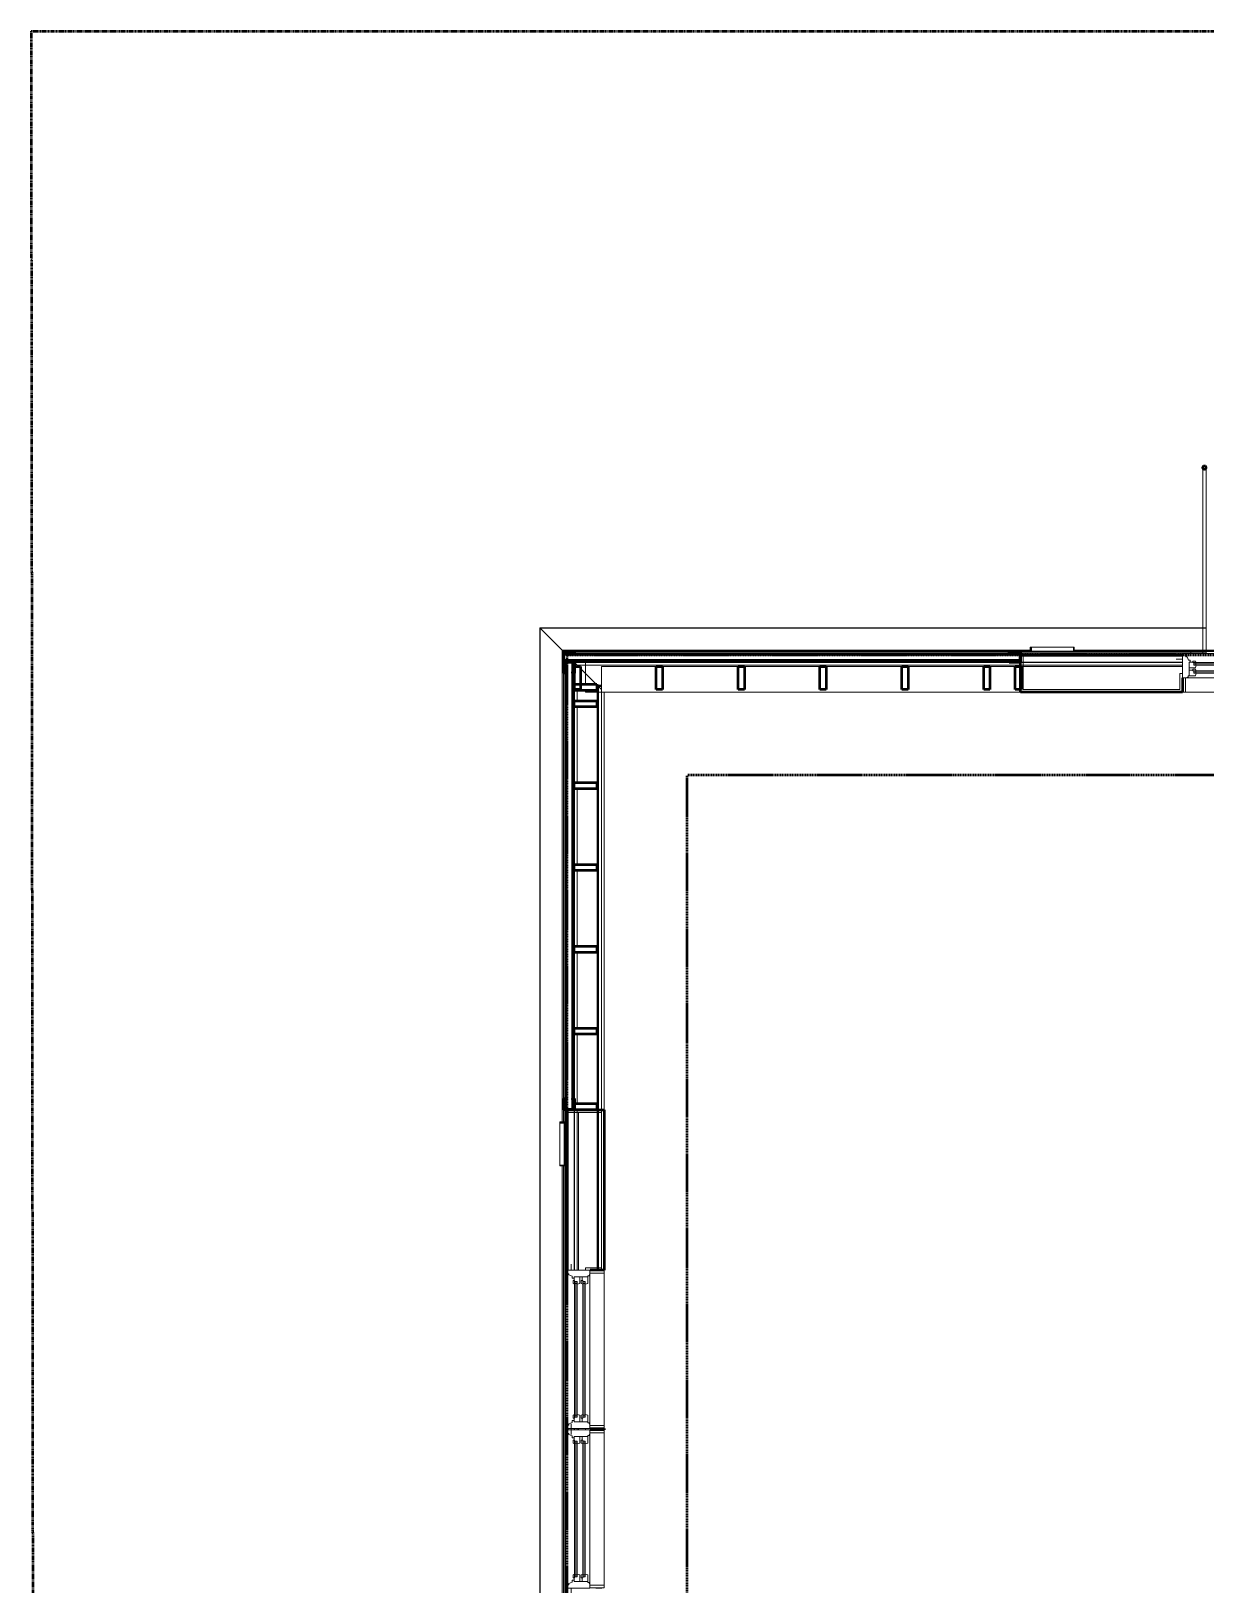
# Model space of a CAD drawing. Header units: inches. Extents: x -4235 to -464, y 9767 to 12347.
# Drawn here: x -3989.6 to -3707.1, y 11894.9 to 12268.7 of the extents above; entities that cross this region are included whole.
import ezdxf

# ---------------------------------------------------------------- set-up
doc = ezdxf.new("R2010")
doc.units = ezdxf.units.IN
doc.header["$MEASUREMENT"] = 0
doc.linetypes.add('Dash 1_16_', pattern=[0.125, 0.0625, -0.0625])
doc.linetypes.add('Double Dash 3_8_', pattern=[1, 0.375, -0.125, 0.125, -0.125, 0.125, -0.125])
for name, color, linetype, lineweight in [('A-GENM', 5, 'Continuous', 9), ('A-GLAZ-1', 151, 'Continuous', 9), ('A-GLAZ-2', 151, 'Continuous', 20), ('A-GLAZ-CWMG', 51, 'Continuous', 9), ('A-GLAZ-CWMG-1', 51, 'Continuous', 50), ('A-ROOF-1', 132, 'Continuous', 9), ('A-WALL', 113, 'Continuous', 13), ('A-WALL-5', 113, 'Continuous', 9), ('A-WALL-6', 113, 'Continuous', 50), ('C-PROP-LINE', 91, 'Double Dash 3_8_', 50), ('C-PROP-LINE-1', 91, 'Dash 1_16_', 50)]:
    doc.layers.add(name, color=color, linetype=linetype, lineweight=lineweight)

# ---------------------------------------------------------------- blocks, each defined once
blk = doc.blocks.new('Basic Wall _ EXT - FIBER CEMENT - LARGE - ___-2162455-BACKGROUND - RCP - 3RD FLOOR')
at = {"layer": 'A-WALL-5'}
for p, q in [((-3749.37, 12119.8), (-3861.93, 12119.8)), ((-3861.9, 12119.77), (-3861.88, 12119.74)), ((-3861.9, 12119.77), (-3861.9, 12119.77)), ((-3861.86, 12119.72), (-3861.88, 12119.75)), ((-3861.63, 12119.5), (-3861.74, 12119.61)), ((-3861.74, 12119.61), (-3861.59, 12119.46)), ((-3861.62, 12119.48), (-3861.74, 12119.61)), ((-3861.74, 12119.61), (-3861.6, 12119.46)), ((-2177.12, 12119.5), (-3861.63, 12119.5)), ((-2177.12, 12119.5), (-3861.63, 12119.5)), ((-3861.59, 12119.46), (-3861.62, 12119.48)), ((-2177.12, 12119.48), (-3861.62, 12119.48)), ((-2177.12, 12119.46), (-3861.6, 12119.46)), ((-2177.12, 12119.46), (-3861.6, 12119.46)), ((-3861.47, 12119.33), (-3861.59, 12119.46)), ((-3861.59, 12119.46), (-3861.47, 12119.33)), ((-2177.12, 12119.46), (-3861.59, 12119.46)), ((-3860.97, 12118.84), (-3861.41, 12119.28)), ((-3861.41, 12119.28), (-3860.97, 12118.84)), ((-3859.34, 12117.21), (-3859.4, 12117.26)), ((-3859.4, 12117.26), (-3859.16, 12117.03)), ((-3859.16, 12117.03), (-3859.34, 12117.21)), ((-2066.71, 12119.8), (-3738.82, 12119.8)), ((-3859.04, 12116.9), (-3859.1, 12116.97)), ((-3859.1, 12116.97), (-3859.04, 12116.9)), ((-3754.46, 12116.87), (-3858.91, 12116.87)), ((-3754.46, 12116.87), (-3858.91, 12116.87)), ((-3858.91, 12116.84), (-3754.46, 12116.84)), ((-3754.46, 12116.84), (-3858.91, 12116.84)), ((-3712.75, 12116.87), (-3751.71, 12116.87)), ((-3712.75, 12116.87), (-3751.71, 12116.87)), ((-3751.71, 12116.84), (-3751.09, 12116.84)), ((-3751.09, 12116.84), (-3751.71, 12116.84)), ((-3751.09, 12116.84), (-3712.75, 12116.84)), ((-3712.75, 12116.84), (-3751.09, 12116.84))]:
    blk.add_line(p, q, dxfattribs=at)
at = {"layer": 'A-WALL-5', "flags": 128}
for points in [[(-3861.91, 12119.78), (-3861.92, 12119.79), (-3861.93, 12119.8), (-3861.93, 12119.8)], [(-3861.93, 12119.8), (-3861.93, 12119.8), (-3861.93, 12119.79), (-3861.92, 12119.78), (-3861.9, 12119.77)], [(-3861.88, 12119.75), (-3861.89, 12119.76), (-3861.9, 12119.76), (-3861.9, 12119.77), (-3861.9, 12119.77)], [(-3861.9, 12119.77), (-3861.9, 12119.76), (-3861.89, 12119.75)], [(-3861.88, 12119.74), (-3861.86, 12119.72), (-3861.83, 12119.7), (-3861.81, 12119.67), (-3861.78, 12119.65), (-3861.76, 12119.63), (-3861.74, 12119.61)], [(-3861.77, 12119.63), (-3861.78, 12119.65), (-3861.79, 12119.66), (-3861.81, 12119.68), (-3861.83, 12119.69), (-3861.84, 12119.71), (-3861.86, 12119.72)]]:
    blk.add_lwpolyline(points, dxfattribs=at)
blk = doc.blocks.new('Basic Wall _ EXT - FIBER CEMENT - SMALL - ___-2145929-BACKGROUND - RCP - 3RD FLOOR')
at = {"layer": 'A-WALL-5'}
for p, q in [((-3867.21, 12125.07), (-3867.29, 12125.15)), ((-3707.85, 12125.15), (-3867.29, 12125.15)), ((-3707.85, 12125.15), (-3867.29, 12125.15)), ((-3861.93, 12119.79), (-3867.21, 12125.07)), ((-3867.21, 12125.07), (-3861.93, 12119.79)), ((-3867.21, 12125.07), (-3707.85, 12125.07)), ((-3707.85, 12125.07), (-3867.21, 12125.07)), ((-3707.74, 12125.15), (-3707.79, 12125.15)), ((-3707.74, 12125.15), (-3707.79, 12125.15)), ((-3707.79, 12125.07), (-3707.74, 12125.07)), ((-3707.74, 12125.07), (-3707.79, 12125.07)), ((-3707.67, 12125.15), (-3707.73, 12125.15)), ((-3707.67, 12125.15), (-3707.73, 12125.15)), ((-3707.73, 12125.07), (-3707.67, 12125.07)), ((-3707.67, 12125.07), (-3707.73, 12125.07)), ((-3707.58, 12125.15), (-3707.65, 12125.15)), ((-3707.58, 12125.15), (-3707.65, 12125.15)), ((-3707.65, 12125.07), (-3707.58, 12125.07)), ((-3707.58, 12125.07), (-3707.65, 12125.07)), ((-3707.48, 12125.15), (-3707.56, 12125.15)), ((-3707.48, 12125.15), (-3707.56, 12125.15)), ((-3707.56, 12125.07), (-3707.48, 12125.07)), ((-3707.48, 12125.07), (-3707.56, 12125.07)), ((-3707.39, 12125.15), (-3707.47, 12125.15)), ((-3707.39, 12125.15), (-3707.47, 12125.15)), ((-3707.47, 12125.07), (-3707.39, 12125.07)), ((-3707.39, 12125.07), (-3707.47, 12125.07)), ((-3707.3, 12125.15), (-3707.37, 12125.15)), ((-3707.3, 12125.15), (-3707.37, 12125.15)), ((-3707.37, 12125.07), (-3707.3, 12125.07)), ((-3707.3, 12125.07), (-3707.37, 12125.07)), ((-3707.22, 12125.15), (-3707.28, 12125.15)), ((-3707.22, 12125.15), (-3707.28, 12125.15)), ((-3707.28, 12125.07), (-3707.22, 12125.07)), ((-3707.22, 12125.07), (-3707.28, 12125.07)), ((-3707.16, 12125.15), (-3707.21, 12125.15)), ((-3707.16, 12125.15), (-3707.21, 12125.15)), ((-3707.21, 12125.07), (-3707.16, 12125.07)), ((-3707.16, 12125.07), (-3707.21, 12125.07)), ((-3861.6, 12119.46), (-3861.74, 12119.61)), ((-3861.74, 12119.61), (-3861.6, 12119.46)), ((-3861.47, 12119.33), (-3861.59, 12119.46)), ((-3861.59, 12119.46), (-3861.47, 12119.33)), ((-3861.25, 12119.12), (-3861.41, 12119.28)), ((-3861.41, 12119.28), (-3861.25, 12119.12)), ((-3860.97, 12118.84), (-3861.25, 12119.12)), ((-3861.25, 12119.12), (-3860.97, 12118.84)), ((-3860.97, 12118.84), (-3861.25, 12119.12)), ((-3861.25, 12119.12), (-3861.19, 12119.05)), ((-3858.97, 12119.12), (-3861.25, 12119.12)), ((-3861.19, 12119.05), (-3860.97, 12118.84)), ((-3858.97, 12119.05), (-3861.19, 12119.05)), ((-3859.2, 12117.07), (-3859.4, 12117.26)), ((-3859.4, 12117.26), (-3859.2, 12117.07)), ((-3859.29, 12117.15), (-3859.4, 12117.26)), ((-3859.4, 12117.26), (-3859.34, 12117.21)), ((-3859.34, 12117.21), (-3859.28, 12117.14)), ((-3859.28, 12117.14), (-3859.2, 12117.07)), ((-3754.46, 12119.12), (-3858.91, 12119.12)), ((-3754.46, 12119.05), (-3858.91, 12119.05)), ((-3751.77, 12119.12), (-3754.4, 12119.12)), ((-3751.77, 12119.05), (-3754.4, 12119.05)), ((-3710.73, 12119.12), (-3751.72, 12119.12)), ((-3710.73, 12119.05), (-3751.72, 12119.05)), ((-3712.75, 12118.67), (-3751.71, 12118.67)), ((-3712.75, 12118.59), (-3751.71, 12118.59)), ((-3712.75, 12118.59), (-3751.71, 12118.59)), ((-3710.63, 12119.12), (-3710.73, 12119.12)), ((-3710.64, 12119.05), (-3710.73, 12119.05)), ((-3707.85, 12119.12), (-3710.62, 12119.12)), ((-3707.85, 12119.05), (-3710.62, 12119.05)), ((-3707.74, 12119.12), (-3707.8, 12119.12)), ((-3707.74, 12119.05), (-3707.8, 12119.05)), ((-3707.66, 12119.12), (-3707.74, 12119.12)), ((-3707.66, 12119.05), (-3707.74, 12119.05)), ((-3707.61, 12119.12), (-3707.66, 12119.12)), ((-3707.57, 12119.05), (-3707.63, 12119.05)), ((-3707.48, 12119.12), (-3707.57, 12119.12)), ((-3707.48, 12119.05), (-3707.57, 12119.05)), ((-3707.38, 12119.12), (-3707.47, 12119.12)), ((-3707.38, 12119.05), (-3707.47, 12119.05)), ((-3707.29, 12119.12), (-3707.38, 12119.12)), ((-3707.29, 12119.05), (-3707.38, 12119.05)), ((-3707.21, 12119.12), (-3707.29, 12119.12)), ((-3707.21, 12119.05), (-3707.29, 12119.05)), ((-3707.15, 12119.12), (-3707.21, 12119.12)), ((-3707.15, 12119.05), (-3707.21, 12119.05)), ((-3859.04, 12116.9), (-3859.1, 12116.97)), ((-3859.1, 12116.97), (-3859.04, 12116.9)), ((-3858.3, 12116.17), (-3858.97, 12116.84)), ((-3858.97, 12116.84), (-3858.3, 12116.17)), ((-3857.97, 12115.84), (-3858.3, 12116.17)), ((-3858.3, 12116.17), (-3857.97, 12115.84)), ((-3738.57, 12116.17), (-3858.3, 12116.17)), ((-3738.57, 12116.17), (-3858.3, 12116.17)), ((-3853.72, 12111.59), (-3857.47, 12115.34)), ((-3857.47, 12115.34), (-3853.72, 12111.59)), ((-3712.75, 12116.17), (-3738.56, 12116.17)), ((-3712.75, 12116.17), (-3738.56, 12116.17)), ((-3853.48, 12111.34), (-3853.54, 12111.4)), ((-3853.54, 12111.4), (-3853.48, 12111.34)), ((-3853.4, 12111.26), (-3853.48, 12111.34)), ((-3853.48, 12111.34), (-3853.4, 12111.26)), ((-3853.4, 12111.26), (-3853.48, 12111.34)), ((-3852.47, 12111.34), (-3853.48, 12111.34)), ((-3852.47, 12111.34), (-3853.48, 12111.34)), ((-3853.2, 12111.06), (-3853.4, 12111.26)), ((-3853.4, 12111.26), (-3853.2, 12111.06)), ((-3853.4, 12111.26), (-3853.2, 12111.06)), ((-3853.2, 12111.06), (-3853.4, 12111.26)), ((-3852.47, 12111.26), (-3853.4, 12111.26)), ((-3852.47, 12111.26), (-3853.4, 12111.26)), ((-3852.47, 12110.34), (-3853.2, 12111.06)), ((-3853.2, 12111.06), (-3852.47, 12110.34)), ((-3853.2, 12111.06), (-3852.47, 12110.34)), ((-3852.47, 12110.34), (-3853.2, 12111.06)), ((-3853.2, 12111.06), (-3852.47, 12111.06)), ((-3852.47, 12111.06), (-3853.2, 12111.06))]:
    blk.add_line(p, q, dxfattribs=at)
blk = doc.blocks.new('Basic Wall _ EXT - FIBER CEMENT - LARGE - ___-2162461-BACKGROUND - RCP - 3RD FLOOR')
at = {"layer": 'A-WALL-5'}
for p, q in [((-3861.93, 12119.8), (-3861.93, 12006.32)), ((-3861.93, 12119.8), (-3861.92, 12119.79)), ((-3861.93, 12119.8), (-3861.93, 12119.8)), ((-3861.92, 12119.79), (-3861.91, 12119.78)), ((-3861.9, 12119.77), (-3861.9, 12119.77)), ((-3861.88, 12119.74), (-3861.9, 12119.77)), ((-3861.88, 12119.75), (-3861.86, 12119.72)), ((-3861.79, 12119.66), (-3861.78, 12119.65)), ((-3861.78, 12119.65), (-3861.77, 12119.63)), ((-3861.6, 12119.46), (-3861.74, 12119.61)), ((-3861.74, 12119.61), (-3861.62, 12119.48)), ((-3861.59, 12119.46), (-3861.74, 12119.61)), ((-3861.74, 12119.61), (-3861.63, 12119.5)), ((-3861.63, 12119.5), (-3861.63, 12119.34)), ((-3861.63, 12119.5), (-3861.63, 12119.34)), ((-3861.62, 12119.48), (-3861.59, 12119.46)), ((-3861.62, 12119.48), (-3861.62, 12119.34)), ((-3861.6, 12119.46), (-3861.6, 12119.34)), ((-3861.6, 12119.46), (-3861.6, 12119.34)), ((-3861.47, 12119.33), (-3861.59, 12119.46)), ((-3861.59, 12119.46), (-3861.47, 12119.33)), ((-3861.59, 12119.46), (-3861.59, 12119.34)), ((-3861.59, 12119.28), (-3861.59, 12118.84)), ((-3861.59, 12117.26), (-3861.59, 12116.9)), ((-3860.97, 12118.84), (-3861.41, 12119.28)), ((-3861.41, 12119.28), (-3860.97, 12118.84)), ((-3859.16, 12117.03), (-3859.4, 12117.26)), ((-3859.4, 12117.26), (-3859.34, 12117.21)), ((-3859.34, 12117.21), (-3859.16, 12117.03)), ((-3861.63, 12116.84), (-3861.63, 12006.32)), ((-3861.63, 12116.84), (-3861.63, 12006.32)), ((-3861.62, 12116.84), (-3861.62, 12006.32)), ((-3861.6, 12116.84), (-3861.6, 12006.32)), ((-3861.6, 12116.84), (-3861.6, 12006.32)), ((-3861.59, 12116.84), (-3861.59, 12006.32)), ((-3859.04, 12116.9), (-3859.1, 12116.97)), ((-3859.1, 12116.97), (-3859.04, 12116.9)), ((-3859, 12114.28), (-3859, 12111.59)), ((-3859, 12114.28), (-3859, 12111.59)), ((-3858.97, 12114.28), (-3858.97, 12111.59)), ((-3859, 12110.09), (-3859, 12107.62)), ((-3859, 12110.09), (-3859, 12107.62)), ((-3858.97, 12107.62), (-3858.97, 12110.09)), ((-3858.97, 12110.09), (-3858.97, 12107.62)), ((-3859, 12106.12), (-3859, 12087.94)), ((-3859, 12106.12), (-3859, 12087.94)), ((-3858.97, 12087.94), (-3858.97, 12106.12)), ((-3858.97, 12106.12), (-3858.97, 12087.94)), ((-3859, 12086.44), (-3859, 12068.25)), ((-3859, 12086.44), (-3859, 12068.25)), ((-3858.97, 12068.25), (-3858.97, 12086.44)), ((-3858.97, 12086.44), (-3858.97, 12068.25)), ((-3859, 12066.75), (-3859, 12048.57)), ((-3859, 12066.75), (-3859, 12048.57)), ((-3858.97, 12048.57), (-3858.97, 12066.75)), ((-3858.97, 12066.75), (-3858.97, 12048.57)), ((-3859, 12047.07), (-3859, 12028.89)), ((-3859, 12047.07), (-3859, 12028.89)), ((-3858.97, 12028.89), (-3858.97, 12047.07)), ((-3858.97, 12047.07), (-3858.97, 12028.89)), ((-3859, 12027.39), (-3859, 12011.95)), ((-3859, 12027.39), (-3859, 12011.95)), ((-3858.97, 12011.95), (-3858.97, 12027.39)), ((-3858.97, 12027.39), (-3858.97, 12011.95)), ((-3859, 12009.2), (-3859, 11970.61)), ((-3859, 12009.2), (-3859, 11970.61)), ((-3858.97, 12008.58), (-3858.97, 12009.2)), ((-3858.97, 12009.2), (-3858.97, 12008.58)), ((-3858.97, 11970.61), (-3858.97, 12008.58)), ((-3858.97, 12008.58), (-3858.97, 11970.61)), ((-3861.93, 11995.77), (-3861.93, 9978.98)), ((-3861.63, 11995.77), (-3861.63, 9981.75)), ((-3861.63, 11995.77), (-3861.63, 9981.75)), ((-3861.62, 11995.77), (-3861.62, 9981.75)), ((-3861.6, 11995.77), (-3861.6, 9981.75)), ((-3861.6, 11995.77), (-3861.6, 9981.75)), ((-3861.59, 11995.77), (-3861.59, 9981.75)), ((-3859, 11932.59), (-3859, 11932.22)), ((-3859, 11932.59), (-3859, 11932.22)), ((-3858.97, 11932.21), (-3858.97, 11932.59)), ((-3858.97, 11932.59), (-3858.97, 11932.21))]:
    blk.add_line(p, q, dxfattribs=at)
at = {"layer": 'A-WALL-5', "flags": 128}
for points in [[(-3861.9, 12119.77), (-3861.92, 12119.78), (-3861.93, 12119.79), (-3861.93, 12119.8), (-3861.93, 12119.8)], [(-3861.9, 12119.77), (-3861.9, 12119.77), (-3861.9, 12119.76), (-3861.89, 12119.76), (-3861.88, 12119.75)], [(-3861.89, 12119.75), (-3861.9, 12119.76), (-3861.9, 12119.77)], [(-3861.74, 12119.61), (-3861.76, 12119.63), (-3861.78, 12119.65), (-3861.81, 12119.67), (-3861.83, 12119.7), (-3861.86, 12119.72), (-3861.88, 12119.74)], [(-3861.86, 12119.72), (-3861.84, 12119.71), (-3861.83, 12119.69), (-3861.81, 12119.68), (-3861.79, 12119.66)]]:
    blk.add_lwpolyline(points, dxfattribs=at)
blk = doc.blocks.new('Basic Wall _ EXT - FIBER CEMENT - SMALL - ___-2145935-BACKGROUND - RCP - 3RD FLOOR')
at = {"layer": 'A-WALL-5'}
for p, q in [((-3867.29, 12125.15), (-3867.21, 12125.07)), ((-3867.29, 12125.15), (-3867.29, 11657.73)), ((-3867.29, 12125.15), (-3867.29, 11657.73)), ((-3861.93, 12119.79), (-3867.21, 12125.07)), ((-3867.21, 12125.07), (-3861.93, 12119.79)), ((-3867.21, 11657.73), (-3867.21, 12125.07)), ((-3867.21, 12125.07), (-3867.21, 11657.73)), ((-3861.6, 12119.46), (-3861.74, 12119.61)), ((-3861.74, 12119.61), (-3861.6, 12119.46)), ((-3861.47, 12119.33), (-3861.59, 12119.46)), ((-3861.59, 12119.46), (-3861.47, 12119.33)), ((-3861.25, 12119.12), (-3861.41, 12119.28)), ((-3861.41, 12119.28), (-3861.25, 12119.12)), ((-3860.97, 12118.84), (-3861.25, 12119.12)), ((-3861.25, 12119.12), (-3860.97, 12118.84)), ((-3861.19, 12119.05), (-3861.25, 12119.12)), ((-3861.25, 12119.12), (-3860.97, 12118.84)), ((-3861.25, 12119.12), (-3861.25, 12118.84)), ((-3861.25, 12117.26), (-3861.25, 12117.02)), ((-3860.97, 12118.84), (-3861.19, 12119.05)), ((-3861.19, 12119.05), (-3861.19, 12118.84)), ((-3861.19, 12117.26), (-3861.19, 12117.02)), ((-3860.81, 12117.26), (-3860.81, 12117.03)), ((-3860.73, 12117.26), (-3860.73, 12117.03)), ((-3860.73, 12117.26), (-3860.73, 12117.03)), ((-3859.2, 12117.07), (-3859.4, 12117.26)), ((-3859.4, 12117.26), (-3859.2, 12117.07)), ((-3859.34, 12117.21), (-3859.4, 12117.26)), ((-3859.4, 12117.26), (-3859.29, 12117.15)), ((-3861.25, 12116.96), (-3861.25, 12116.9)), ((-3861.25, 12116.84), (-3861.25, 12114.34)), ((-3861.25, 12114.28), (-3861.25, 12011.95)), ((-3861.19, 12116.96), (-3861.19, 12116.9)), ((-3861.19, 12116.84), (-3861.19, 12114.34)), ((-3861.19, 12114.28), (-3861.19, 12011.95)), ((-3859.04, 12116.9), (-3859.1, 12116.97)), ((-3859.1, 12116.97), (-3859.04, 12116.9)), ((-3858.3, 12116.17), (-3858.97, 12116.84)), ((-3858.97, 12116.84), (-3858.3, 12116.17)), ((-3857.97, 12115.84), (-3858.3, 12116.17)), ((-3858.3, 12116.17), (-3857.97, 12115.84)), ((-3858.3, 12116.17), (-3858.3, 12115.84)), ((-3858.3, 12116.17), (-3858.3, 12115.84)), ((-3853.72, 12111.59), (-3857.47, 12115.34)), ((-3857.47, 12115.34), (-3853.72, 12111.59)), ((-3858.3, 12110.09), (-3858.3, 12107.62)), ((-3858.3, 12110.09), (-3858.3, 12107.62)), ((-3853.48, 12111.34), (-3853.54, 12111.4)), ((-3853.54, 12111.4), (-3853.48, 12111.34)), ((-3853.4, 12111.26), (-3853.48, 12111.34)), ((-3853.48, 12111.34), (-3853.4, 12111.26)), ((-3853.48, 12111.34), (-3853.4, 12111.26)), ((-3853.48, 12111.34), (-3853.48, 11970.61)), ((-3853.48, 12111.34), (-3853.48, 11970.61)), ((-3853.2, 12111.06), (-3853.4, 12111.26)), ((-3853.4, 12111.26), (-3853.2, 12111.06)), ((-3853.4, 12111.26), (-3853.2, 12111.06)), ((-3853.2, 12111.06), (-3853.4, 12111.26)), ((-3853.4, 12111.26), (-3853.4, 11970.61)), ((-3853.4, 12111.26), (-3853.4, 11970.61)), ((-3852.47, 12110.34), (-3853.2, 12111.06)), ((-3853.2, 12111.06), (-3852.47, 12110.34)), ((-3853.2, 12111.06), (-3852.47, 12110.34)), ((-3852.47, 12110.34), (-3853.2, 12111.06)), ((-3853.2, 11970.61), (-3853.2, 12111.06)), ((-3853.2, 12111.06), (-3853.2, 11970.61)), ((-3858.3, 12106.12), (-3858.3, 12087.94)), ((-3858.3, 12106.12), (-3858.3, 12087.94)), ((-3858.3, 12086.44), (-3858.3, 12068.25)), ((-3858.3, 12086.44), (-3858.3, 12068.25)), ((-3858.3, 12066.75), (-3858.3, 12048.57)), ((-3858.3, 12066.75), (-3858.3, 12048.57)), ((-3858.3, 12047.07), (-3858.3, 12028.89)), ((-3858.3, 12047.07), (-3858.3, 12028.89)), ((-3858.3, 12027.39), (-3858.3, 12010.7)), ((-3858.3, 12027.39), (-3858.3, 12010.7)), ((-3861.25, 12011.89), (-3861.25, 12009.26)), ((-3861.25, 12009.21), (-3861.25, 11673.98)), ((-3861.19, 12011.89), (-3861.19, 12009.26)), ((-3861.19, 12009.21), (-3861.19, 11673.98)), ((-3860.81, 12009.2), (-3860.81, 11970.61)), ((-3860.73, 12009.2), (-3860.73, 11970.61)), ((-3860.73, 12009.2), (-3860.73, 11970.61)), ((-3858.3, 12009.2), (-3858.3, 11970.61)), ((-3858.3, 12009.2), (-3858.3, 11970.61)), ((-3860.81, 11932.59), (-3860.81, 11932.21)), ((-3860.73, 11932.59), (-3860.73, 11932.21)), ((-3860.73, 11932.59), (-3860.73, 11932.21)), ((-3858.3, 11932.59), (-3858.3, 11932.21)), ((-3858.3, 11932.59), (-3858.3, 11932.21)), ((-3853.48, 11932.59), (-3853.48, 11932.21)), ((-3853.48, 11932.59), (-3853.48, 11932.21)), ((-3853.4, 11932.59), (-3853.4, 11932.21)), ((-3853.4, 11932.59), (-3853.4, 11932.21)), ((-3853.2, 11932.21), (-3853.2, 11932.59)), ((-3853.2, 11932.59), (-3853.2, 11932.21))]:
    blk.add_line(p, q, dxfattribs=at)
at = {"layer": 'A-WALL-5', "flags": 128}
blk.add_lwpolyline([(-3859.2, 12117.07), (-3859.28, 12117.14), (-3859.34, 12117.21)], dxfattribs=at)
blk = doc.blocks.new('Window-Double_Hung-Andersen-400_Series-Tilt_Wash - DOUBLE HUNG - COTTAGE - 3RD FLOOR-2888547-BACKGROUND - RCP - 3RD FLOOR')
at = {"layer": 'A-GLAZ-1'}
for p, q in [((-19.01, 3.94), (-19.01, 2.44)), ((-18.95, 3.94), (-19.01, 3.94)), ((-18.95, 4.44), (18.95, 4.44)), ((-18.95, 1.06), (-18.95, 4.44)), ((-18.32, 1.06), (-18.32, 4.44)), ((18.32, 1.06), (18.32, 4.44)), ((18.95, 4.44), (18.95, 1.06)), ((19.01, 3.94), (18.95, 3.94)), ((19.01, 2.44), (19.01, 3.94)), ((-18.95, 2.44), (-19.01, 2.44)), ((18.95, 1.06), (-18.95, 1.06)), ((19.01, 2.44), (18.95, 2.44)), ((-16.29, -0.19), (-15.7, -0.19)), ((-16.29, -0.56), (-15.7, -0.56)), ((-16.29, -2.13), (-15.7, -2.13)), ((-16.29, -2.5), (-15.7, -2.5)), ((-15.82, -0.56), (-15.82, -0.19)), ((-15.82, -2.5), (-15.82, -2.13)), ((-15.7, -0.06), (15.7, -0.06)), ((-15.7, -0.19), (15.7, -0.19)), ((-15.7, -0.56), (15.7, -0.56)), ((-15.7, -0.69), (15.7, -0.69)), ((-15.7, -2), (15.7, -2)), ((-15.7, -2.13), (15.7, -2.13)), ((-15.7, -2.5), (15.7, -2.5)), ((-15.7, -2.63), (15.7, -2.63)), ((16.29, -0.19), (15.7, -0.19)), ((16.29, -0.56), (15.7, -0.56)), ((16.29, -2.13), (15.7, -2.13)), ((16.29, -2.5), (15.7, -2.5)), ((15.82, -0.56), (15.82, -0.19)), ((15.82, -2.5), (15.82, -2.13))]:
    blk.add_line(p, q, dxfattribs=at)
at = {"layer": 'A-GLAZ-2'}
for p, q in [((-19.01, 1.06), (19.01, 1.06)), ((-19.01, -4.81), (-19.01, 1.06)), ((-17.67, 0.78), (-18, 1.06)), ((-17.67, 0.78), (-17.67, 0.56)), ((-17.67, 0.56), (-15.86, 0.56)), ((-17.42, -2.75), (-17.42, 0.56)), ((-15.86, 0.56), (-15.7, -0.06)), ((15.86, 0.56), (15.7, -0.06)), ((17.67, 0.56), (15.86, 0.56)), ((17.42, -2.75), (17.42, 0.56)), ((17.67, 0.78), (18, 1.06)), ((17.67, 0.78), (17.67, 0.56)), ((19.01, 1.06), (19.01, -4.81)), ((-19.01, -3.44), (-20.15, -3.44)), ((-17.92, -4), (-17.61, -3.19)), ((-17.61, -3.19), (-17.14, -3.19)), ((-17.42, -0.81), (-16.57, -0.81)), ((-17.42, -1.37), (-15.86, -1.37)), ((-17.42, -2.75), (-16.57, -2.75)), ((-17.14, -3.19), (-17.14, -2.75)), ((-16.57, -0.69), (-16.57, -1.03)), ((-15.7, -0.69), (-16.57, -0.69)), ((-15.86, -1.03), (-16.57, -1.03)), ((-16.57, -2.63), (-16.57, -2.97)), ((-15.7, -2.63), (-16.57, -2.63)), ((-15.86, -2.97), (-16.57, -2.97)), ((-16.29, -0.69), (-16.29, -0.06)), ((-15.7, -0.06), (-16.29, -0.06)), ((-16.29, -2.63), (-16.29, -2)), ((-15.7, -2), (-16.29, -2)), ((-15.86, -1.03), (-15.7, -0.69)), ((-15.86, -1.37), (-15.7, -2)), ((-15.86, -2.97), (-15.7, -2.63)), ((15.7, -0.06), (16.29, -0.06)), ((15.86, -1.03), (15.7, -0.69)), ((15.7, -0.69), (16.57, -0.69)), ((15.86, -1.37), (15.7, -2)), ((15.7, -2), (16.29, -2)), ((15.86, -2.97), (15.7, -2.63)), ((15.7, -2.63), (16.57, -2.63)), ((15.86, -1.03), (16.57, -1.03)), ((17.42, -1.37), (15.86, -1.37)), ((15.86, -2.97), (16.57, -2.97)), ((16.29, -0.69), (16.29, -0.06)), ((16.29, -2.63), (16.29, -2)), ((16.57, -0.69), (16.57, -1.03)), ((17.42, -0.81), (16.57, -0.81)), ((16.57, -2.63), (16.57, -2.97)), ((17.42, -2.75), (16.57, -2.75)), ((17.14, -3.19), (17.14, -2.75)), ((17.61, -3.19), (17.14, -3.19)), ((17.92, -4), (17.61, -3.19)), ((19.01, -3.44), (20.51, -3.44)), ((19.01, -4.81), (-19.01, -4.81)), ((-18.2, -4), (-17.92, -4)), ((-18.2, -4.81), (-18.2, -4)), ((18.2, -4), (17.92, -4)), ((18.2, -4.81), (18.2, -4))]:
    blk.add_line(p, q, dxfattribs=at)
blk = doc.blocks.new('Rectangular Mullion - Profile_Polycarbonate_Upper and left-2704914-BACKGROUND - RCP - 3RD FLOOR')
at = {"layer": 'A-GLAZ-CWMG-1'}
for p, q in [((0, 1.21), (-2.75, 1.21)), ((-2.75, 1.21), (-2.75, 0.79)), ((-2.75, 0.79), (-2.5, 0.79)), ((-2.69, 0.85), (-2.69, 1.15)), ((-2.69, 1.15), (-0.06, 1.15)), ((-2.5, 0.85), (-2.69, 0.85)), ((-2.5, 0.79), (-2.5, 0.85)), ((-0.06, 1.15), (-0.06, -1.22)), ((0, -1.29), (0, 1.21)), ((-2.5, -0.79), (-2.75, -0.79)), ((-2.75, -0.79), (-2.75, -1.29)), ((-2.75, -1.29), (0, -1.29)), ((-2.69, -1.22), (-2.69, -0.85)), ((-2.69, -0.85), (-2.5, -0.85)), ((-0.06, -1.22), (-2.69, -1.22)), ((-2.5, -0.85), (-2.5, -0.79))]:
    blk.add_line(p, q, dxfattribs=at)
blk = doc.blocks.new('Rectangular Mullion - Profile_Polycarbonate_right-2704915-BACKGROUND - RCP - 3RD FLOOR')
at = {"layer": 'A-GLAZ-CWMG-1'}
for p, q in [((-2.75, 0.79), (-2.75, 1.21)), ((-2.75, 1.21), (0, 1.21)), ((-2.5, 0.79), (-2.75, 0.79)), ((-0.06, 1.15), (-2.69, 1.15)), ((-2.69, 1.15), (-2.69, 0.85)), ((-2.69, 0.85), (-2.5, 0.85)), ((-2.5, 0.85), (-2.5, 0.79)), ((-0.06, -1.22), (-0.06, 1.15)), ((0, 1.21), (0, -1.29)), ((-2.75, -1.29), (-2.75, -0.79)), ((-2.75, -0.79), (-2.5, -0.79)), ((0, -1.29), (-2.75, -1.29)), ((-2.5, -0.85), (-2.69, -0.85)), ((-2.69, -0.85), (-2.69, -1.22)), ((-2.69, -1.22), (-0.06, -1.22)), ((-2.5, -0.79), (-2.5, -0.85))]:
    blk.add_line(p, q, dxfattribs=at)
blk = doc.blocks.new('Rectangular Mullion - Profile_Polycarbonate_Upper and left-2704980-BACKGROUND - RCP - 3RD FLOOR')
at = {"layer": 'A-GLAZ-CWMG-1'}
for p, q in [((0, 1.29), (-2.75, 1.29)), ((-2.75, 1.29), (-2.75, 0.79)), ((-2.75, 0.79), (-2.5, 0.79)), ((-2.69, 0.85), (-2.69, 1.22)), ((-2.69, 1.22), (-0.06, 1.22)), ((-2.5, 0.85), (-2.69, 0.85)), ((-2.5, 0.79), (-2.5, 0.85)), ((-0.06, 1.22), (-0.06, -1.15)), ((0, -1.21), (0, 1.29)), ((-2.5, -0.79), (-2.75, -0.79)), ((-2.75, -0.79), (-2.75, -1.21)), ((-2.75, -1.21), (0, -1.21)), ((-2.69, -1.15), (-2.69, -0.85)), ((-2.69, -0.85), (-2.5, -0.85)), ((-0.06, -1.15), (-2.69, -1.15)), ((-2.5, -0.85), (-2.5, -0.79))]:
    blk.add_line(p, q, dxfattribs=at)
blk = doc.blocks.new('Rectangular Mullion - Profile_Polycarbonate_right-2704981-BACKGROUND - RCP - 3RD FLOOR')
at = {"layer": 'A-GLAZ-CWMG-1'}
for p, q in [((-2.75, 1.29), (0, 1.29)), ((-2.75, 0.79), (-2.75, 1.29)), ((-2.5, 0.79), (-2.75, 0.79)), ((-0.06, 1.22), (-2.69, 1.22)), ((-2.69, 1.22), (-2.69, 0.85)), ((-2.69, 0.85), (-2.5, 0.85)), ((-2.5, 0.85), (-2.5, 0.79)), ((-0.06, -1.15), (-0.06, 1.22)), ((0, 1.29), (0, -1.21)), ((-2.75, -1.21), (-2.75, -0.79)), ((-2.75, -0.79), (-2.5, -0.79)), ((0, -1.21), (-2.75, -1.21)), ((-2.5, -0.85), (-2.69, -0.85)), ((-2.69, -0.85), (-2.69, -1.15)), ((-2.69, -1.15), (-0.06, -1.15)), ((-2.5, -0.79), (-2.5, -0.85))]:
    blk.add_line(p, q, dxfattribs=at)
blk = doc.blocks.new('Window-Double_Hung-Andersen-400_Series-Tilt_Wash - DOUBLE HUNG - COTTAGE - 3RD FLOOR-2888224-BACKGROUND - RCP - 3RD FLOOR')
at = {"layer": 'A-GLAZ-1'}
for p, q in [((-16.29, 2.5), (-15.7, 2.5)), ((-16.29, 2.12), (-15.7, 2.12)), ((-16.29, 0.56), (-15.7, 0.56)), ((-16.29, 0.19), (-15.7, 0.19)), ((-15.82, 2.5), (-15.82, 2.12)), ((-15.82, 0.56), (-15.82, 0.19)), ((-15.7, 2.63), (15.7, 2.63)), ((-15.7, 2.5), (15.7, 2.5)), ((-15.7, 2.12), (15.7, 2.12)), ((-15.7, 2), (15.7, 2)), ((-15.7, 0.69), (15.7, 0.69)), ((-15.7, 0.56), (15.7, 0.56)), ((-15.7, 0.19), (15.7, 0.19)), ((-15.7, 0.06), (15.7, 0.06)), ((16.29, 2.5), (15.7, 2.5)), ((16.29, 2.12), (15.7, 2.12)), ((16.29, 0.56), (15.7, 0.56)), ((16.29, 0.19), (15.7, 0.19)), ((15.82, 2.5), (15.82, 2.12)), ((15.82, 0.56), (15.82, 0.19)), ((-19.01, -2.44), (-19.01, -3.94)), ((-19.01, -2.44), (-18.95, -2.44)), ((18.95, -1.06), (-18.95, -1.06)), ((-18.95, -1.06), (-18.95, -4.44)), ((-18.32, -1.06), (-18.32, -4.44)), ((18.32, -1.06), (18.32, -4.44)), ((18.95, -4.44), (18.95, -1.06)), ((18.95, -2.44), (19.01, -2.44)), ((19.01, -3.94), (19.01, -2.44)), ((-19.01, -3.94), (-18.95, -3.94)), ((-18.95, -4.44), (18.95, -4.44)), ((18.95, -3.94), (19.01, -3.94))]:
    blk.add_line(p, q, dxfattribs=at)
at = {"layer": 'A-GLAZ-2'}
for p, q in [((19.01, 4.81), (-19.01, 4.81)), ((-19.01, 4.81), (-19.01, -1.06)), ((-18.2, 4.81), (-18.2, 4)), ((-18.2, 4), (-17.92, 4)), ((-17.92, 4), (-17.61, 3.19)), ((17.92, 4), (17.61, 3.19)), ((18.2, 4), (17.92, 4)), ((18.2, 4.81), (18.2, 4)), ((19.01, -1.06), (19.01, 4.81)), ((-19.01, 3.44), (-20.51, 3.44)), ((-17.61, 3.19), (-17.14, 3.19)), ((-17.42, 2.75), (-16.57, 2.75)), ((-17.42, 2.75), (-17.42, -0.56)), ((-17.42, 1.37), (-15.86, 1.37)), ((-17.42, 0.81), (-16.57, 0.81)), ((-17.14, 3.19), (-17.14, 2.75)), ((-15.86, 2.97), (-16.57, 2.97)), ((-16.57, 2.63), (-16.57, 2.97)), ((-15.7, 2.63), (-16.57, 2.63)), ((-15.86, 1.03), (-16.57, 1.03)), ((-16.57, 0.69), (-16.57, 1.03)), ((-15.7, 0.69), (-16.57, 0.69)), ((-16.29, 2.63), (-16.29, 2)), ((-15.7, 2), (-16.29, 2)), ((-16.29, 0.69), (-16.29, 0.06)), ((-15.7, 0.06), (-16.29, 0.06)), ((-15.86, 2.97), (-15.7, 2.63)), ((-15.86, 1.37), (-15.7, 2)), ((-15.86, 1.03), (-15.7, 0.69)), ((-15.86, -0.56), (-15.7, 0.06)), ((15.86, 2.97), (15.7, 2.63)), ((15.7, 2.63), (16.57, 2.63)), ((15.7, 2), (16.29, 2)), ((15.86, 1.37), (15.7, 2)), ((15.86, 1.03), (15.7, 0.69)), ((15.7, 0.69), (16.57, 0.69)), ((15.7, 0.06), (16.29, 0.06)), ((15.86, -0.56), (15.7, 0.06)), ((15.86, 2.97), (16.57, 2.97)), ((17.42, 1.37), (15.86, 1.37)), ((15.86, 1.03), (16.57, 1.03)), ((16.29, 2.63), (16.29, 2)), ((16.29, 0.69), (16.29, 0.06)), ((16.57, 2.63), (16.57, 2.97)), ((17.42, 2.75), (16.57, 2.75)), ((16.57, 0.69), (16.57, 1.03)), ((17.42, 0.81), (16.57, 0.81)), ((17.14, 3.19), (17.14, 2.75)), ((17.61, 3.19), (17.14, 3.19)), ((17.42, 2.75), (17.42, -0.56)), ((19.01, 3.44), (20.51, 3.44)), ((-19.01, -1.06), (19.01, -1.06)), ((-17.67, -0.78), (-18, -1.06)), ((-17.67, -0.78), (-17.67, -0.56)), ((-17.67, -0.56), (-15.86, -0.56)), ((17.67, -0.56), (15.86, -0.56)), ((17.67, -0.78), (17.67, -0.56)), ((17.67, -0.78), (18, -1.06))]:
    blk.add_line(p, q, dxfattribs=at)
blk = doc.blocks.new('Rectangular Mullion - Stud - Vertical-2705138-BACKGROUND - RCP - 3RD FLOOR')
at = {"layer": 'A-GLAZ-CWMG-1'}
for p, q in [((0, 2.75), (-1.5, 2.75)), ((-1.5, 2.75), (-1.5, -2.75)), ((0, -2.75), (0, 2.75)), ((-1.5, -2.75), (0, -2.75))]:
    blk.add_line(p, q, dxfattribs=at)
blk = doc.blocks.new('Rectangular Mullion - Stud - Vertical-2705139-BACKGROUND - RCP - 3RD FLOOR')
at = {"layer": 'A-GLAZ-CWMG-1'}
for p, q in [((-1.5, -2.75), (-1.5, 2.75)), ((-1.5, 2.75), (0, 2.75)), ((0, 2.75), (0, -2.75)), ((0, -2.75), (-1.5, -2.75))]:
    blk.add_line(p, q, dxfattribs=at)
blk = doc.blocks.new('Rectangular Mullion - Stud - Vertical-2705135-BACKGROUND - RCP - 3RD FLOOR')
at = {"layer": 'A-GLAZ-CWMG-1'}
for p, q in [((1.5, 2.75), (0, 2.75)), ((0, 2.75), (0, -2.75)), ((1.5, -2.75), (1.5, 2.75)), ((0, -2.75), (1.5, -2.75))]:
    blk.add_line(p, q, dxfattribs=at)
blk = doc.blocks.new('Rectangular Mullion - Stud - Vertical-2705136-BACKGROUND - RCP - 3RD FLOOR')
at = {"layer": 'A-GLAZ-CWMG-1'}
for p, q in [((1.5, 2.75), (0, 2.75)), ((0, 2.75), (0, -2.75)), ((1.5, -2.75), (1.5, 2.75)), ((0, -2.75), (1.5, -2.75))]:
    blk.add_line(p, q, dxfattribs=at)
blk = doc.blocks.new('Rectangular Mullion - Stud - Vertical-2193585-BACKGROUND - RCP - 3RD FLOOR')
at = {"layer": 'A-GLAZ-CWMG-1'}
for p, q in [((0, 2.75), (-1.5, 2.75)), ((-1.5, 2.75), (-1.5, -2.75)), ((0, -2.75), (0, 2.75)), ((-1.5, -2.75), (0, -2.75))]:
    blk.add_line(p, q, dxfattribs=at)
blk = doc.blocks.new('Rectangular Mullion - Stud - Vertical-1987670-BACKGROUND - RCP - 3RD FLOOR')
at = {"layer": 'A-GLAZ-CWMG-1'}
for p, q in [((-1.5, -2.75), (-1.5, 2.75)), ((-1.5, 2.75), (0, 2.75)), ((0, 2.75), (0, -2.75)), ((0, -2.75), (-1.5, -2.75))]:
    blk.add_line(p, q, dxfattribs=at)
blk = doc.blocks.new('Rectangular Mullion - Stud - Vertical-2193583-BACKGROUND - RCP - 3RD FLOOR')
at = {"layer": 'A-GLAZ-CWMG-1'}
for p, q in [((1.5, 2.75), (0, 2.75)), ((0, 2.75), (0, -2.75)), ((1.5, -2.75), (1.5, 2.75)), ((0, -2.75), (1.5, -2.75))]:
    blk.add_line(p, q, dxfattribs=at)
blk = doc.blocks.new('Rectangular Mullion - Stud - Vertical-2193584-BACKGROUND - RCP - 3RD FLOOR')
at = {"layer": 'A-GLAZ-CWMG-1'}
for p, q in [((1.5, 2.75), (0, 2.75)), ((0, 2.75), (0, -2.75)), ((1.5, -2.75), (1.5, 2.75)), ((0, -2.75), (1.5, -2.75))]:
    blk.add_line(p, q, dxfattribs=at)
blk = doc.blocks.new('Walls 72 - Walls 1-2571864-BACKGROUND - RCP - 3RD FLOOR')
at = {"layer": 'A-WALL-5'}
for p, q in [((-3707.85, 12119.79), (-3707.85, 12163.69)), ((-3707.1, 12163.69), (-3707.1, 12119.79)), ((-3710.73, 12119.46), (-3710.73, 12119.58)), ((-3709.77, 12119.58), (-3710.73, 12119.58)), ((-3710.73, 12119.58), (-3710.62, 12119.58)), ((-3710.73, 12118.96), (-3710.73, 12119.46)), ((-3710.62, 12119.58), (-3709.77, 12119.58)), ((-3709.1, 12119.58), (-3709.77, 12119.58)), ((-3709.77, 12119.58), (-3709.1, 12119.58)), ((-3707.48, 12119.58), (-3709.1, 12119.58)), ((-3709.1, 12119.58), (-3708.32, 12119.58)), ((-3708.32, 12119.58), (-3707.85, 12119.58)), ((-3707.85, 12119.46), (-3707.85, 12119.58)), ((-3707.85, 12118.96), (-3707.85, 12119.46)), ((-3707.8, 12119.58), (-3707.74, 12119.58)), ((-3707.74, 12119.58), (-3707.67, 12119.58)), ((-3707.66, 12119.58), (-3707.58, 12119.58)), ((-3707.57, 12119.58), (-3707.48, 12119.58)), ((-3705.18, 12119.58), (-3707.48, 12119.58)), ((-3707.47, 12119.58), (-3707.38, 12119.58)), ((-3707.38, 12119.58), (-3707.29, 12119.58)), ((-3707.29, 12119.58), (-3707.21, 12119.58)), ((-3707.21, 12119.58), (-3707.15, 12119.58)), ((-3707.1, 12119.58), (-3707.1, 12119.46)), ((-3707.1, 12119.58), (-3705.85, 12119.58)), ((-3707.1, 12119.46), (-3707.1, 12118.96)), ((-3705.85, 12119.58), (-3705.18, 12119.58)), ((-3704.23, 12119.58), (-3705.18, 12119.58)), ((-3705.18, 12119.58), (-3704.34, 12119.58)), ((-3704.34, 12119.58), (-3704.23, 12119.58)), ((-3704.23, 12119.58), (-3704.23, 12119.46)), ((-3704.23, 12119.46), (-3704.23, 12118.96))]:
    blk.add_line(p, q, dxfattribs=at)
at = {"layer": 'A-WALL-6', "flags": 128}
for points in [[(-3707.85, 12163.69), (-3707.84, 12163.79), (-3707.81, 12163.89), (-3707.76, 12163.98), (-3707.69, 12164.05), (-3707.61, 12164.1), (-3707.52, 12164.12), (-3707.43, 12164.12), (-3707.34, 12164.1), (-3707.26, 12164.05), (-3707.2, 12163.98), (-3707.14, 12163.89), (-3707.11, 12163.79), (-3707.1, 12163.69)], [(-3707.1, 12163.69), (-3707.11, 12163.59), (-3707.14, 12163.49), (-3707.2, 12163.4), (-3707.26, 12163.34), (-3707.34, 12163.29), (-3707.43, 12163.26), (-3707.52, 12163.26), (-3707.61, 12163.29), (-3707.69, 12163.34), (-3707.76, 12163.4), (-3707.81, 12163.49), (-3707.84, 12163.59), (-3707.85, 12163.69)]]:
    blk.add_lwpolyline(points, dxfattribs=at)
blk = doc.blocks.new('Family - ___-1878357-BACKGROUND - RCP - 3RD FLOOR')
at = {"layer": 'C-PROP-LINE'}
for p, q in [((-3989.61, 12268.69), (-629.56, 12268.69)), ((-3989.61, 12268.69), (-3989.45, 12118.59)), ((-3989.45, 12118.59), (-3989.42, 12089.69)), ((-3989.42, 12089.69), (-3987.26, 10009.09))]:
    blk.add_line(p, q, dxfattribs=at)
blk = doc.blocks.new('Family - ___-2835860-BACKGROUND - RCP - 3RD FLOOR')
at = {"layer": 'C-PROP-LINE-1'}
for p in [(-2636.92, 12118.59), (-3860.72, 11547.59)]:
    blk.add_line(p, (-3860.72, 12118.59), dxfattribs=at)
blk = doc.blocks.new('Family - ___-2835903-BACKGROUND - RCP - 3RD FLOOR')
at = {"layer": 'C-PROP-LINE-1'}
for p in [(-2096.82, 12089.69), (-3831.82, 10009.09)]:
    blk.add_line(p, (-3831.82, 12089.69), dxfattribs=at)
blk = doc.blocks.new('Family - ___-2835932-BACKGROUND - RCP - 3RD FLOOR')
at = {"layer": 'C-PROP-LINE-1'}
for p in [(-2067.92, 12118.59), (-3860.72, 9980.19)]:
    blk.add_line(p, (-3860.72, 12118.59), dxfattribs=at)

msp = doc.modelspace()

# ---------------------------------------------------------------- linework, layer by layer
at = {"layer": 'A-GENM'}
for p, q in [((-3749.28, 12120.53), (-3749.37, 12120.53)), ((-3749.37, 12119.53), (-3749.37, 12120.53)), ((-3749.37, 12119.53), (-3749.28, 12119.53)), ((-3749.04, 12120.53), (-3749.28, 12120.53)), ((-3749.28, 12119.53), (-3749.28, 12120.53)), ((-3749.28, 12119.53), (-3749.04, 12119.53)), ((-3738.99, 12120.53), (-3749.04, 12120.53)), ((-3749.04, 12120.53), (-3749.04, 12119.53)), ((-3749.04, 12119.53), (-3738.99, 12119.53)), ((-3738.99, 12119.53), (-3738.99, 12120.53)), ((-3738.91, 12120.53), (-3738.99, 12120.53)), ((-3738.99, 12119.53), (-3738.91, 12119.53)), ((-3738.82, 12120.53), (-3738.91, 12120.53)), ((-3738.91, 12119.53), (-3738.91, 12120.53)), ((-3738.91, 12119.53), (-3738.82, 12119.53)), ((-3738.82, 12119.53), (-3738.82, 12120.53)), ((-3862.47, 12006.32), (-3862.47, 12006.26)), ((-3861.47, 12006.32), (-3862.47, 12006.32)), ((-3862.47, 12006.26), (-3862.47, 12006.05)), ((-3861.47, 12006.26), (-3862.47, 12006.26)), ((-3862.47, 12006.05), (-3862.47, 12005.99)), ((-3861.47, 12006.05), (-3862.47, 12006.05)), ((-3862.47, 12005.99), (-3862.47, 11995.94)), ((-3861.47, 12005.99), (-3862.47, 12005.99)), ((-3861.47, 12006.26), (-3861.47, 12006.32)), ((-3861.47, 12006.05), (-3861.47, 12006.26)), ((-3861.47, 12005.99), (-3861.47, 12006.05)), ((-3861.47, 11995.94), (-3861.47, 12005.99)), ((-3862.47, 11995.94), (-3862.47, 11995.83)), ((-3862.47, 11995.94), (-3861.47, 11995.94)), ((-3862.47, 11995.83), (-3862.47, 11995.77)), ((-3861.47, 11995.83), (-3862.47, 11995.83)), ((-3861.47, 11995.77), (-3862.47, 11995.77)), ((-3861.47, 11995.83), (-3861.47, 11995.94)), ((-3861.47, 11995.77), (-3861.47, 11995.83))]:
    msp.add_line(p, q, dxfattribs=at)
at = {"layer": 'A-ROOF-1'}
for p, q in [((-3852.47, 11970.61), (-3852.47, 12115.84)), ((-3852.47, 11932.21), (-3852.47, 11932.59))]:
    msp.add_line(p, q, dxfattribs=at)
at = {"layer": 'A-WALL'}
for p, q in [((-3712.75, 12118.34), (-3751.71, 12118.34)), ((-3751.09, 12110.34), (-3751.09, 12118.34)), ((-3751.09, 12116.84), (-3712.75, 12116.84)), ((-3751.09, 12115.84), (-3712.75, 12115.84)), ((-3713.37, 12114.15), (-3712.75, 12114.15)), ((-3713.37, 12114.15), (-3713.37, 12110.34)), ((-3713.37, 12110.34), (-3751.09, 12110.34)), ((-3860.47, 12009.2), (-3860.47, 11970.61)), ((-3860.47, 12008.58), (-3852.47, 12008.58)), ((-3858.97, 11970.61), (-3858.97, 12008.58)), ((-3857.97, 11970.61), (-3857.97, 12008.58)), ((-3852.47, 12008.58), (-3852.47, 11971.24)), ((-3856.29, 11970.61), (-3856.29, 11971.24)), ((-3852.47, 11971.24), (-3856.29, 11971.24)), ((-3860.47, 11932.21), (-3860.47, 11932.59)), ((-3858.97, 11932.21), (-3858.97, 11932.59)), ((-3857.97, 11932.21), (-3857.97, 11932.59)), ((-3856.29, 11932.21), (-3856.29, 11932.59))]:
    msp.add_line(p, q, dxfattribs=at)
at = {"layer": 'A-WALL-5'}
for p, q in [((-3860.72, 12117.26), (-3860.72, 12117.03)), ((-3856.29, 12117.26), (-3856.29, 12111.59)), ((-3839.29, 12115.84), (-3852.47, 12115.84)), ((-3819.61, 12115.84), (-3837.79, 12115.84)), ((-3799.92, 12115.84), (-3818.11, 12115.84)), ((-3780.24, 12115.84), (-3798.42, 12115.84)), ((-3760.56, 12115.84), (-3778.74, 12115.84)), ((-3753.02, 12115.84), (-3759.06, 12115.84)), ((-3751.09, 12115.84), (-3751.71, 12115.84)), ((-3856.29, 12110.09), (-3856.29, 12109.71)), ((-3856.29, 12109.71), (-3712.69, 12109.71)), ((-3851.85, 12009.2), (-3851.85, 12109.71)), ((-3851.85, 11970.55), (-3851.85, 11970.61)), ((-3851.85, 11932.59), (-3851.85, 11932.65)), ((-3851.85, 11932.15), (-3851.85, 11932.21))]:
    msp.add_line(p, q, dxfattribs=at)
at = {"layer": 'A-WALL-6'}
for p, q in [((-3861.6, 12117.26), (-3861.6, 12118.84)), ((-3861.6, 12118.84), (-3751.77, 12118.84)), ((-3751.77, 12117.26), (-3861.6, 12117.26)), ((-3751.77, 12118.84), (-3751.77, 12117.26)), ((-3751.71, 12109.71), (-3751.71, 12118.59)), ((-3751.71, 12118.59), (-3712.75, 12118.59)), ((-3860.97, 12009.26), (-3860.97, 12116.96)), ((-3860.97, 12116.96), (-3859.4, 12116.96)), ((-3859.4, 12116.96), (-3859.4, 12009.26)), ((-3712.75, 12109.71), (-3751.71, 12109.71)), ((-3712.75, 12113.09), (-3712.75, 12109.71)), ((-3859.4, 12009.26), (-3860.97, 12009.26)), ((-3860.72, 11970.61), (-3860.72, 12009.2)), ((-3860.72, 12009.2), (-3851.85, 12009.2)), ((-3851.85, 12009.2), (-3851.85, 11970.61)), ((-3851.85, 11970.61), (-3855.22, 11970.61)), ((-3860.72, 11932.21), (-3860.72, 11932.59)), ((-3855.22, 11932.59), (-3851.85, 11932.59)), ((-3851.85, 11932.21), (-3855.22, 11932.21)), ((-3851.85, 11932.59), (-3851.85, 11932.21))]:
    msp.add_line(p, q, dxfattribs=at)

# ---------------------------------------------------------------- block references
at = {"layer": 'A-GLAZ-1'}
for name, p, rotation in [('Window-Double_Hung-Andersen-400_Series-Tilt_Wash - DOUBLE HUNG - COTTAGE - 3RD FLOOR-2888547-BACKGROUND - RCP - 3RD FLOOR', (-3693.74, 12114.15), 180), ('Window-Double_Hung-Andersen-400_Series-Tilt_Wash - DOUBLE HUNG - COTTAGE - 3RD FLOOR-2888224-BACKGROUND - RCP - 3RD FLOOR', (-3856.29, 11951.6), 89.99999999999991), ('Window-Double_Hung-Andersen-400_Series-Tilt_Wash - DOUBLE HUNG - COTTAGE - 3RD FLOOR-2888224-BACKGROUND - RCP - 3RD FLOOR', (-3856.29, 11913.2), 89.99999999999991)]:
    msp.add_blockref(name, p, dxfattribs=dict(at, rotation=rotation))
at = {"layer": 'A-GLAZ-CWMG'}
for name, p, rotation in [('Rectangular Mullion - Profile_Polycarbonate_right-2704915-BACKGROUND - RCP - 3RD FLOOR', (-3861.66, 12118.05), 180), ('Rectangular Mullion - Profile_Polycarbonate_right-2704981-BACKGROUND - RCP - 3RD FLOOR', (-3860.19, 12117.03), 89.99999999999166), ('Rectangular Mullion - Stud - Vertical-2705139-BACKGROUND - RCP - 3RD FLOOR', (-3858.97, 12113.09), 180), ('Rectangular Mullion - Stud - Vertical-1987670-BACKGROUND - RCP - 3RD FLOOR', (-3856.29, 12111.59), 89.99999999999143)]:
    msp.add_blockref(name, p, dxfattribs=dict(at, rotation=rotation))
at = {"layer": 'A-GLAZ-CWMG', "extrusion": (0, 0, -1)}
for name, p, rotation in [('Rectangular Mullion - Profile_Polycarbonate_Upper and left-2704914-BACKGROUND - RCP - 3RD FLOOR', (3751.71, 12118.05), 180), ('Rectangular Mullion - Stud - Vertical-2705135-BACKGROUND - RCP - 3RD FLOOR', (3839.29, 12113.09), 180), ('Rectangular Mullion - Stud - Vertical-2705135-BACKGROUND - RCP - 3RD FLOOR', (3819.61, 12113.09), 180), ('Rectangular Mullion - Stud - Vertical-2705135-BACKGROUND - RCP - 3RD FLOOR', (3799.92, 12113.09), 180), ('Rectangular Mullion - Stud - Vertical-2705136-BACKGROUND - RCP - 3RD FLOOR', (3780.24, 12113.09), 180), ('Rectangular Mullion - Stud - Vertical-2705136-BACKGROUND - RCP - 3RD FLOOR', (3760.56, 12113.09), 180), ('Rectangular Mullion - Stud - Vertical-2705138-BACKGROUND - RCP - 3RD FLOOR', (3751.52, 12113.09), 180), ('Rectangular Mullion - Stud - Vertical-2193584-BACKGROUND - RCP - 3RD FLOOR', (3856.29, 12107.62), 270.0000000000086), ('Rectangular Mullion - Stud - Vertical-2193584-BACKGROUND - RCP - 3RD FLOOR', (3856.29, 12087.94), 270.0000000000086), ('Rectangular Mullion - Stud - Vertical-2193583-BACKGROUND - RCP - 3RD FLOOR', (3856.29, 12068.25), 270.0000000000086), ('Rectangular Mullion - Stud - Vertical-2193583-BACKGROUND - RCP - 3RD FLOOR', (3856.29, 12048.57), 270.0000000000086), ('Rectangular Mullion - Stud - Vertical-2193583-BACKGROUND - RCP - 3RD FLOOR', (3856.29, 12028.89), 270.0000000000086), ('Rectangular Mullion - Profile_Polycarbonate_Upper and left-2704980-BACKGROUND - RCP - 3RD FLOOR', (3860.19, 12009.2), 270.0000000000084), ('Rectangular Mullion - Stud - Vertical-2193585-BACKGROUND - RCP - 3RD FLOOR', (3856.29, 12009.2), 270.0000000000086)]:
    msp.add_blockref(name, p, dxfattribs=dict(at, rotation=rotation))
at = {"layer": 'A-WALL-5'}
for name in ['Walls 72 - Walls 1-2571864-BACKGROUND - RCP - 3RD FLOOR', 'Basic Wall _ EXT - FIBER CEMENT - SMALL - ___-2145929-BACKGROUND - RCP - 3RD FLOOR', 'Basic Wall _ EXT - FIBER CEMENT - SMALL - ___-2145935-BACKGROUND - RCP - 3RD FLOOR', 'Basic Wall _ EXT - FIBER CEMENT - LARGE - ___-2162455-BACKGROUND - RCP - 3RD FLOOR', 'Basic Wall _ EXT - FIBER CEMENT - LARGE - ___-2162461-BACKGROUND - RCP - 3RD FLOOR']:
    msp.add_blockref(name, (0, 0), dxfattribs=at)
at = {"layer": 'C-PROP-LINE'}
msp.add_blockref('Family - ___-1878357-BACKGROUND - RCP - 3RD FLOOR', (0, 0), dxfattribs=at)
at = {"layer": 'C-PROP-LINE-1'}
for name in ['Family - ___-2835860-BACKGROUND - RCP - 3RD FLOOR', 'Family - ___-2835932-BACKGROUND - RCP - 3RD FLOOR', 'Family - ___-2835903-BACKGROUND - RCP - 3RD FLOOR']:
    msp.add_blockref(name, (0, 0), dxfattribs=at)

doc.saveas('drawing.dxf')
